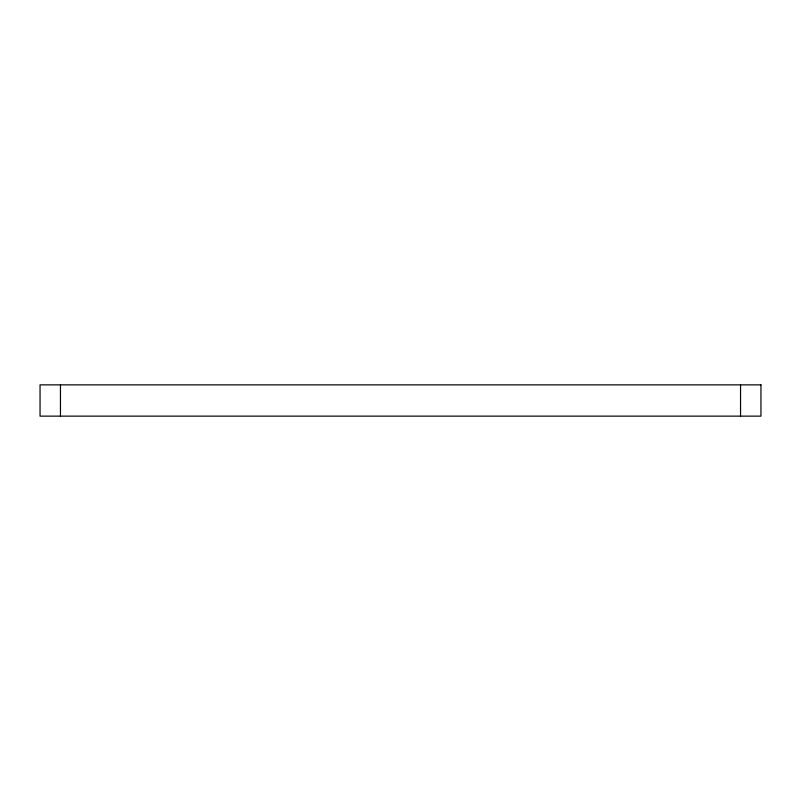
<?xml version="1.0" encoding="UTF-8"?>
<svg xmlns="http://www.w3.org/2000/svg" width="801" height="801" viewBox="0 0 801 801"><rect width="100%" height="100%" fill="white"/><g stroke="black" fill="none" stroke-linecap="round" stroke-linejoin="round"><path stroke-width="1.2" d="M740.545 384.86L740.545 416.14M60.455 384.86L60.455 416.14M760.95 384.86L40.05 384.86L40.05 416.14L760.95 416.14L760.95 384.86"/></g></svg>
